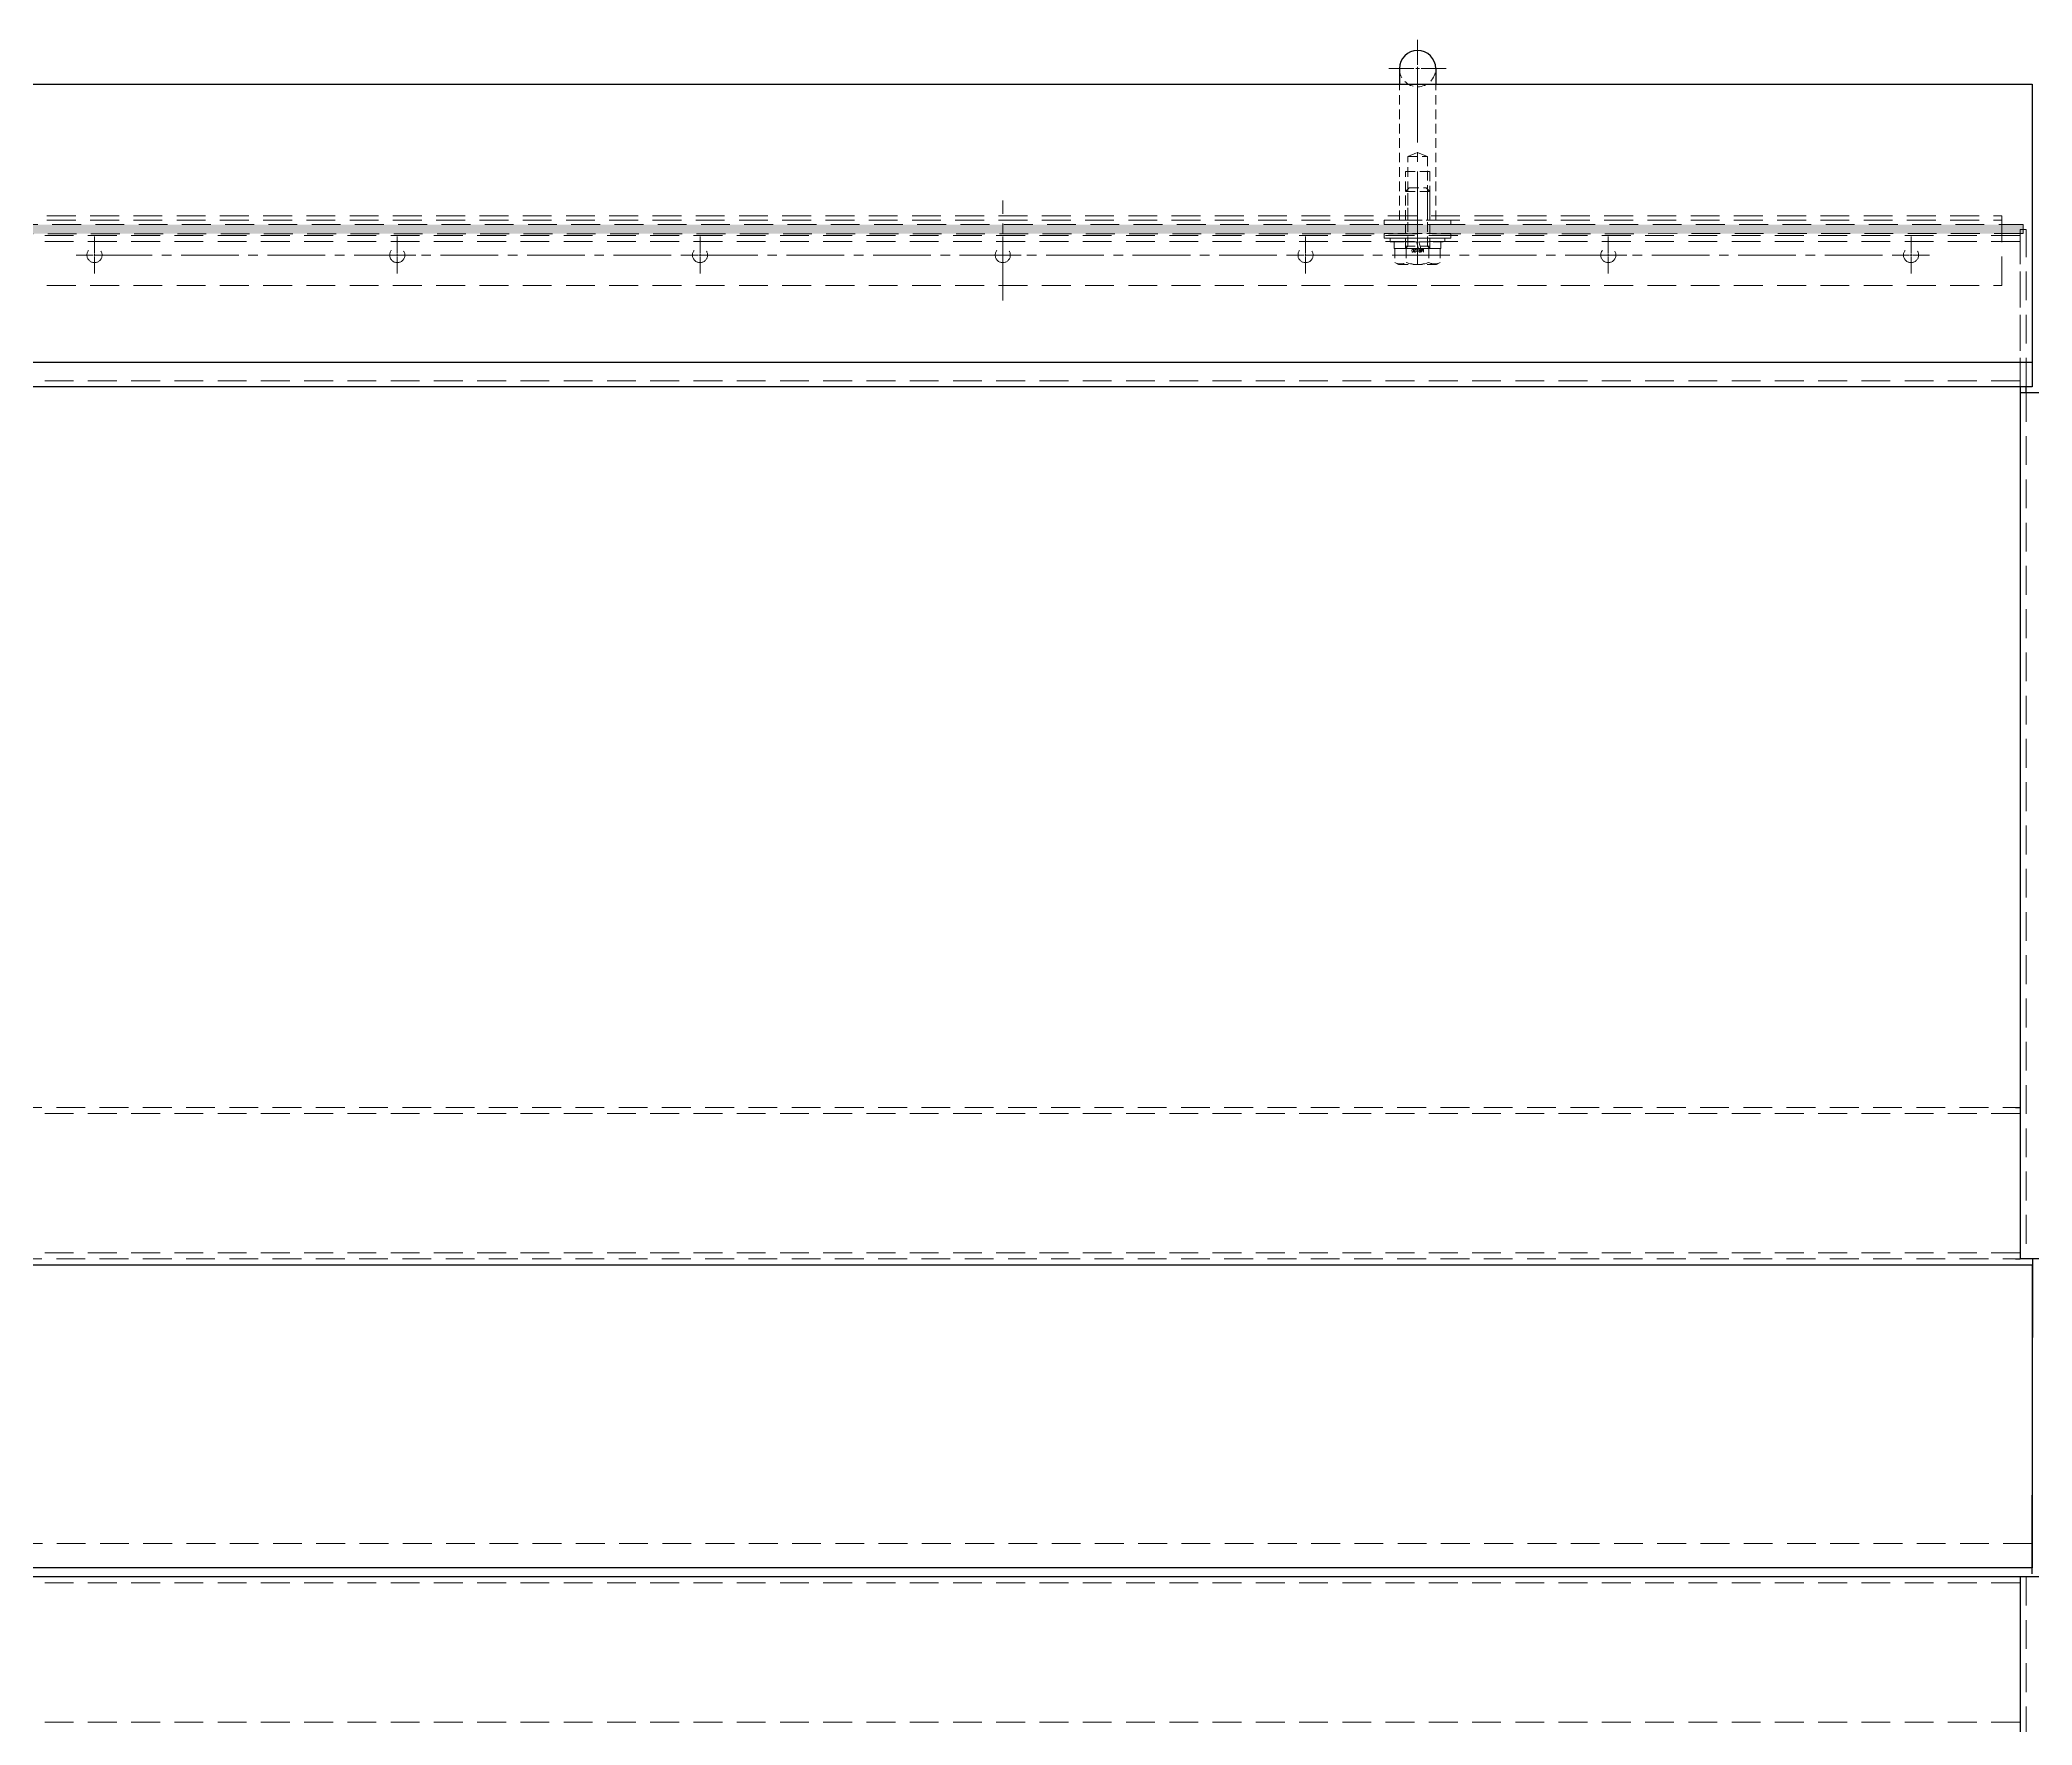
# Model space of a CAD drawing. Header units: millimetres. Extents: x 0 to 51411, y 0 to 16902.
# Drawn here: x 4771 to 5429, y 15359 to 15915 of the extents above; entities that cross this region are included whole.
import ezdxf

# ---------------------------------------------------------------- set-up
doc = ezdxf.new("R2010")
doc.units = ezdxf.units.MM
doc.linetypes.add('CENTER2', pattern=[28.575, 19.05, -3.175, 3.175, -3.175])
doc.linetypes.add('HIDDEN2', pattern=[4.7625, 3.175, -1.5875])
for name, color, linetype, lineweight in [('01_外形線', 7, 'Continuous', 25), ('03_かくれ線', 6, 'HIDDEN2', 13), ('04_中心線', 1, 'CENTER2', 9)]:
    doc.layers.add(name, color=color, linetype=linetype, lineweight=lineweight)
doc.styles.add('寸法用', font='simplex.shx', dxfattribs={"width": 0.8, "bigfont": '@extfont2.shx'})

# ---------------------------------------------------------------- blocks, each defined once
blk = doc.blocks.new('*U1551')
at = {"layer": '04_中心線', "color": 0, "linetype": 'CENTER2', "transparency": 16777216}
for p, q in [((-6.11, 0), (-0.52, 0)), ((0, 0.52), (0, 6.11)), ((0.52, 0), (6.11, 0)), ((0, -6.11), (0, -0.52))]:
    blk.add_line(p, q, dxfattribs=at)
at = {"layer": '04_中心線', "color": 0, "linetype": 'Continuous', "transparency": 16777216}
for p, q in [((-0.26, 0), (0.26, 0)), ((0, -0.26), (0, 0.26))]:
    blk.add_line(p, q, dxfattribs=at)
blk = doc.blocks.new('*U1512')
at = {"layer": '04_中心線', "color": 0, "linetype": 'CENTER2', "transparency": 16777216}
for p, q in [((-6.11, 0), (-0.52, 0)), ((0, 0.52), (0, 6.11)), ((0.52, 0), (6.11, 0)), ((0, -6.11), (0, -0.52))]:
    blk.add_line(p, q, dxfattribs=at)
at = {"layer": '04_中心線', "color": 0, "linetype": 'Continuous', "transparency": 16777216}
for p, q in [((-0.26, 0), (0.26, 0)), ((0, -0.26), (0, 0.26))]:
    blk.add_line(p, q, dxfattribs=at)
blk = doc.blocks.new('*U1513')
at = {"layer": '04_中心線', "color": 0, "linetype": 'CENTER2', "transparency": 16777216}
for p, q in [((-6.11, 0), (-0.52, 0)), ((0, 0.52), (0, 6.11)), ((0.52, 0), (6.11, 0)), ((0, -6.11), (0, -0.52))]:
    blk.add_line(p, q, dxfattribs=at)
at = {"layer": '04_中心線', "color": 0, "linetype": 'Continuous', "transparency": 16777216}
for p, q in [((-0.26, 0), (0.26, 0)), ((0, -0.26), (0, 0.26))]:
    blk.add_line(p, q, dxfattribs=at)
blk = doc.blocks.new('*U1561')
at = {"layer": '04_中心線', "color": 0, "linetype": 'CENTER2', "transparency": 16777216}
for p, q in [((-6.11, 0), (-0.52, 0)), ((0, 0.52), (0, 6.11)), ((0.52, 0), (6.11, 0)), ((0, -6.11), (0, -0.52))]:
    blk.add_line(p, q, dxfattribs=at)
at = {"layer": '04_中心線', "color": 0, "linetype": 'Continuous', "transparency": 16777216}
for p, q in [((-0.26, 0), (0.26, 0)), ((0, -0.26), (0, 0.26))]:
    blk.add_line(p, q, dxfattribs=at)
blk = doc.blocks.new('*U1548')
at = {"layer": '04_中心線', "color": 0, "linetype": 'CENTER2', "transparency": 16777216}
for p, q in [((-6.11, 0), (-0.52, 0)), ((0, 0.52), (0, 6.11)), ((0.52, 0), (6.11, 0)), ((0, -6.11), (0, -0.52))]:
    blk.add_line(p, q, dxfattribs=at)
at = {"layer": '04_中心線', "color": 0, "linetype": 'Continuous', "transparency": 16777216}
for p, q in [((-0.26, 0), (0.26, 0)), ((0, -0.26), (0, 0.26))]:
    blk.add_line(p, q, dxfattribs=at)
blk = doc.blocks.new('*U1550')
at = {"layer": '04_中心線', "color": 0, "linetype": 'CENTER2', "transparency": 16777216}
for p, q in [((-6.11, 0), (-0.52, 0)), ((0, 0.52), (0, 6.11)), ((0.52, 0), (6.11, 0)), ((0, -6.11), (0, -0.52))]:
    blk.add_line(p, q, dxfattribs=at)
at = {"layer": '04_中心線', "color": 0, "linetype": 'Continuous', "transparency": 16777216}
for p, q in [((-0.26, 0), (0.26, 0)), ((0, -0.26), (0, 0.26))]:
    blk.add_line(p, q, dxfattribs=at)
blk = doc.blocks.new('*U1549')
at = {"layer": '04_中心線', "color": 0, "linetype": 'CENTER2', "transparency": 16777216}
for p, q in [((-6.11, 0), (-0.52, 0)), ((0, 0.52), (0, 6.11)), ((0.52, 0), (6.11, 0)), ((0, -6.11), (0, -0.52))]:
    blk.add_line(p, q, dxfattribs=at)
at = {"layer": '04_中心線', "color": 0, "linetype": 'Continuous', "transparency": 16777216}
for p, q in [((-0.26, 0), (0.26, 0)), ((0, -0.26), (0, 0.26))]:
    blk.add_line(p, q, dxfattribs=at)
blk = doc.blocks.new('*U1563')
at = {"layer": '04_中心線', "color": 0, "linetype": 'CENTER2', "transparency": 16777216}
for p, q in [((0, 1.2), (0, 9.5)), ((-9.5, 0), (-1.2, 0)), ((0, -9.5), (0, -1.2)), ((1.2, 0), (9.5, 0))]:
    blk.add_line(p, q, dxfattribs=at)
at = {"layer": '04_中心線', "color": 0, "linetype": 'Continuous', "transparency": 16777216}
for p, q in [((0, -0.6), (0, 0.6)), ((-0.6, 0), (0.6, 0))]:
    blk.add_line(p, q, dxfattribs=at)

msp = doc.modelspace()

# ---------------------------------------------------------------- hatches: boundary and pattern name
at = {"layer": '03_かくれ線', "transparency": 33554495}
h = msp.add_hatch(color=256, dxfattribs=at)
h.dxf.hatch_style = 1
h.paths.add_polyline_path([(5426.467, 15854.494), (5426.467, 15851.494), (3432.467, 15851.389), (3432.467, 15854.389)])

# ---------------------------------------------------------------- linework, layer by layer
at = {"layer": '01_外形線'}
for p, q in [((5220.467, 15905.994), (5220.467, 15900.91)), ((5232.467, 15905.994), (5232.467, 15900.91)), ((5425.467, 15800.91), (5425.467, 15512.91)), ((5427.467, 15798.9), (5427.467, 15800.91)), ((5433.467, 15798.9), (5425.467, 15798.9)), ((5423.967, 15562.91), (5425.467, 15562.91)), ((5425.467, 15562.91), (5425.467, 15512.91)), ((3429.467, 15510.91), (5429.467, 15510.91)), ((5423.967, 15512.91), (5425.467, 15512.91)), ((5433.467, 15512.91), (5425.467, 15512.91)), ((5429.467, 15408.91), (5429.641, 15512.91)), ((5429.467, 15510.91), (5429.467, 15410.91)), ((5429.467, 15410.91), (3429.467, 15410.91)), ((5425.467, 15407.91), (3433.467, 15407.91)), ((5425.467, 15407.91), (5425.467, 15357.91)), ((5425.467, 15407.91), (5425.467, 13793.91)), ((5433.467, 15407.91), (5425.467, 15407.91))]:
    msp.add_line(p, q, dxfattribs=at)
at = {"layer": '01_外形線', "transparency": 33554534}
for p, q in [((3429.467, 15900.91), (5429.467, 15900.91)), ((5429.467, 15900.91), (5429.467, 15800.91)), ((5429.467, 15808.91), (3429.467, 15808.91)), ((5429.467, 15800.91), (3429.467, 15800.91))]:
    msp.add_line(p, q, dxfattribs=at)
at = {"layer": '01_外形線'}
msp.add_arc((5226.467, 15905.994), 6, 0, 180, dxfattribs=at)
at = {"layer": '03_かくれ線'}
for p, q in [((5220.467, 15855.994), (5220.467, 15900.91)), ((5232.467, 15855.994), (5232.467, 15900.91)), ((5232.467, 15855.994), (5220.467, 15855.994))]:
    msp.add_line(p, q, dxfattribs=at)
at = {"layer": '03_かくれ線', "ltscale": 3}
for p, q in [((4759.467, 15857.41), (5419.467, 15857.41)), ((4759.467, 15855.91), (5419.467, 15855.91)), ((5419.467, 15834.41), (5419.467, 15857.41)), ((5427.467, 15852.91), (5425.467, 15852.91)), ((5425.467, 15800.91), (5425.467, 15852.91)), ((5427.467, 15800.91), (5427.467, 15852.91)), ((5425.467, 15850.91), (3433.467, 15850.91)), ((5425.467, 15848.91), (3433.467, 15848.91)), ((5425.467, 15850.91), (5425.467, 15800.91)), ((4759.467, 15834.41), (5419.467, 15834.41)), ((5425.467, 15802.91), (3433.467, 15802.91)), ((5425.467, 15800.91), (3433.467, 15800.91)), ((5427.467, 15798.9), (5427.467, 15512.91)), ((5425.467, 15560.91), (3433.467, 15560.91)), ((4433.967, 15562.91), (5423.967, 15562.91)), ((5425.467, 15514.91), (3433.467, 15514.91)), ((4433.967, 15512.91), (5423.967, 15512.91)), ((5429.467, 15418.91), (3429.467, 15418.91)), ((5425.467, 15405.91), (3433.467, 15405.91)), ((5427.467, 15407.91), (5427.467, 13793.91)), ((5425.467, 15359.91), (3433.467, 15359.91))]:
    msp.add_line(p, q, dxfattribs=at)
at = {"layer": '03_かくれ線'}
for points in [[(5223.217, 15876.994), (5226.467, 15878.34), (5229.717, 15876.994)], [(5223.217, 15855.994), (5223.217, 15876.994), (5229.717, 15876.994), (5229.717, 15855.994)], [(5222.467, 15855.994), (5222.467, 15871.994), (5230.467, 15871.994), (5230.467, 15855.994)], [(5222.467, 15865.394), (5223.667, 15866.594)], [(5223.217, 15847.344), (5223.217, 15866.144)], [(5223.667, 15866.594), (5229.267, 15866.594)], [(5230.467, 15865.394), (5229.267, 15866.594)], [(5229.717, 15847.344), (5229.717, 15866.144)], [(5222.467, 15865.394), (5230.467, 15865.394)], [(5222.467, 15846.594), (5222.467, 15865.394)], [(5230.467, 15846.594), (5230.467, 15865.394)], [(5218.767, 15848.794), (5226.067, 15848.794)], [(5218.767, 15848.794), (5218.767, 15846.594)], [(5218.767, 15846.594), (5226.795, 15846.594)], [(5233.972, 15846.594), (5218.961, 15846.594)], [(5218.961, 15846.594), (5218.961, 15841.99)], [(5218.961, 15846.594), (5233.972, 15846.594)], [(5230.467, 15847.344), (5222.467, 15847.344)], [(5223.217, 15847.344), (5222.467, 15846.594)], [(5222.714, 15846.594), (5222.714, 15841.99)], [(5226.067, 15848.794), (5226.795, 15846.594)], [(5226.867, 15848.794), (5234.167, 15848.794)], [(5226.867, 15848.794), (5227.595, 15846.594)], [(5227.595, 15846.594), (5234.167, 15846.594)], [(5229.717, 15847.344), (5230.467, 15846.594)], [(5230.22, 15846.594), (5230.22, 15841.99)], [(5233.972, 15846.594), (5233.972, 15841.99)], [(5234.167, 15846.594), (5234.167, 15848.794)], [(5218.961, 15841.99), (5220.167, 15841.294)], [(5220.167, 15841.294), (5232.767, 15841.294)], [(5233.972, 15841.99), (5232.767, 15841.294)]]:
    msp.add_lwpolyline(points, dxfattribs=at)
at = {"layer": '03_かくれ線', "ltscale": 3}
msp.add_lwpolyline([(3432.467, 15851.494), (3432.467, 15854.494), (5426.467, 15854.494), (5426.467, 15851.494), (3432.467, 15851.33)], dxfattribs=at)
at = {"layer": '03_かくれ線'}
for points in [[(5215.467, 15854.494), (5237.467, 15854.494), (5237.467, 15855.994), (5215.467, 15855.994)], [(5215.467, 15849.994), (5237.467, 15849.994), (5237.467, 15851.494), (5215.467, 15851.494)], [(5235.467, 15849.994), (5217.467, 15849.994), (5217.467, 15848.794), (5235.467, 15848.794)]]:
    msp.add_lwpolyline(points, close=True, dxfattribs=at)
for points in [[(5218.961, 15841.99, 0.2679491), (5222.714, 15841.99)], [(5222.714, 15841.99, 0.1854692), (5230.22, 15841.99)], [(5230.22, 15841.99, 0.2679491), (5233.972, 15841.99)]]:
    msp.add_lwpolyline(points, format="xyb", dxfattribs=at)
at = {"layer": '03_かくれ線', "ltscale": 3}
for centre in [(4789.467, 15844.41), (4889.467, 15844.41), (4989.467, 15844.41), (5089.467, 15844.41), (5189.467, 15844.41), (5289.467, 15844.41), (5389.467, 15844.41)]:
    msp.add_circle(centre, 2.5, dxfattribs=at)
at = {"layer": '03_かくれ線'}
msp.add_arc((5226.467, 15905.994), 6, 180, 0, dxfattribs=at)
at = {"layer": '04_中心線'}
for p, q in [((5226.467, 15852.994), (5226.467, 15905.994)), ((5089.467, 15829.41), (5089.467, 15862.41)), ((4789.467, 15844.41), (5389.467, 15844.41))]:
    msp.add_line(p, q, dxfattribs=at)
msp.add_lwpolyline([(5226.467, 15841.294), (5226.467, 15866.594)], dxfattribs=at)

# ---------------------------------------------------------------- block references
at = {"layer": '04_中心線', "linetype": 'CENTER2', "rotation": 89.99999999999999}
msp.add_blockref('*U1563', (5226.467, 15905.994), dxfattribs=at)
at = {"layer": '04_中心線', "linetype": 'CENTER2'}
for name, p in [('*U1551', (4789.467, 15844.41)), ('*U1512', (4889.467, 15844.41)), ('*U1513', (4989.467, 15844.41)), ('*U1561', (5089.467, 15844.41)), ('*U1548', (5189.467, 15844.41)), ('*U1550', (5289.467, 15844.41)), ('*U1549', (5389.467, 15844.41))]:
    msp.add_blockref(name, p, dxfattribs=at)

# ---------------------------------------------------------------- texts
at = {"layer": '03_かくれ線', "style": '寸法用', "width": 0.8}
msp.add_text('M8×20', height=1, rotation=180, dxfattribs=at).set_placement((5228.53, 15846.394))

doc.saveas('drawing.dxf')
